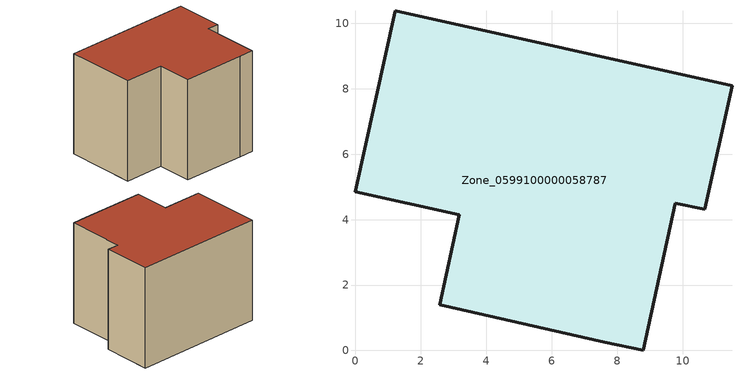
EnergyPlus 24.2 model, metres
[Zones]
Zone_0599100000058787
 floor ground (C_G): 11.51,8.09 10.68,4.31 9.78,4.5 8.79,0 7.62,0.25 2.57,1.39 3.18,4.15 0,4.85 1.22,10.39 z0
 wall outside (C_F): 8.79,0 9.78,4.5 10.68,4.31 11.51,8.09 1.22,10.39 0,4.85 3.18,4.15 2.57,1.39 7.62,0.25 8.79,0 z0:8.19
 roof outside (C_R): 11.51,8.09 1.22,10.39 0,4.85 3.18,4.15 2.57,1.39 7.62,0.25 8.79,0 9.78,4.5 10.68,4.31 z8.19
[BUILDING]
Pand.0599100000058787: North Axis=0; Terrain=City; Loads Convergence Tolerance Value=0.04; Temperature Convergence Tolerance Value=0.4; Solar Distribution=FullExterior; Maximum Number of Warmup Days=25; Minimum Number of Warmup Days=1
[Site:Location]
Rotterdam.The.Hague.AP_ZH_NLD Design_Conditions: Latitude=51.96; Longitude=4.45; Time Zone=1; Elevation=-4.5
[SITE:GROUNDTEMPERATURE:BUILDINGSURFACE]
18, 18, 18, 18, 18, 18, 18, 18, 18, 18, 18, 18
[MATERIAL] Thermal Absorptance=0.9; Solar Absorptance=0.7; Visible Absorptance=0.7
Name | Roughness | Thickness | Conductivity | Density | Specific Heat
G.TI.1975-1991 | MediumSmooth | 0.15 | 0.288461 | 540 | 1210
F.TI.1975-1991 | Rough | 0.3 | 0.230769 | 1920 | 840
R.TI.1975-1991 | MediumRough | 0.2 | 0.153846 | 1500 | 1000
[CONSTRUCTION]
C_G: G.TI.1975-1991
C_F: F.TI.1975-1991
C_R: R.TI.1975-1991
[ZONE]
Zone_0599100000058787: Type=1; Multiplier=1; Ceiling Height=Autocalculate; Volume=Autocalculate; Floor Area=autocalculate; Part of Total Floor Area=Yes
[ZONEINFILTRATION:DESIGNFLOWRATE]
Infil_Zone_0599100000058787: Zone or ZoneList or Space or SpaceList=Zone_0599100000058787; Schedule=AlwaysOn; Design Flow Rate Calculation Method=Flow/Area; Flow Rate per Floor Area=0.003; Constant Term Coefficient=1; Temperature Term Coefficient=0; Velocity Term Coefficient=0; Velocity Squared Term Coefficient=0
[HVACTEMPLATE:ZONE:IDEALLOADSAIRSYSTEM]
Zone_0599100000058787: Maximum Heating Supply Air Temperature=50; Minimum Cooling Supply Air Temperature=13; Maximum Heating Supply Air Humidity Ratio=0.0156; Minimum Cooling Supply Air Humidity Ratio=0.0077; Heating Limit=NoLimit; Cooling Limit=NoLimit; Dehumidification Control Type=ConstantSensibleHeatRatio; Cooling Sensible Heat Ratio=0.7; Dehumidification Setpoint=60; Humidification Control Type=None; Humidification Setpoint=30; Outdoor Air Method=None; Outdoor Air Flow Rate per Person=0.00944; Outdoor Air Flow Rate per Zone Floor Area=0; Outdoor Air Flow Rate per Zone=0; Demand Controlled Ventilation Type=None; Outdoor Air Economizer Type=NoEconomizer; Heat Recovery Type=None; Sensible Heat Recovery Effectiveness=0.7; Latent Heat Recovery Effectiveness=0.65
[ZONECONTROL:THERMOSTAT]
ThermostatControl_Zone_0599100000058787: Zone or ZoneList=Zone_0599100000058787; Control Type Schedule=DualSetpointControlType; Control 1=Thermostat_Zone_0599100000058787; Temperature Difference Between Cutout And Setpoint=0
[THERMOSTATSETPOINT:DUALSETPOINT]
Thermostat_Zone_0599100000058787: Heating Setpoint Temperature Schedule=HeatingSetpoint_Zone_0599100000058787; Cooling Setpoint Temperature Schedule=CoolingSetpoint_Zone_0599100000058787
[SCHEDULE:COMPACT]
HeatingSetpoint_Zone_0599100000058787: Through: 12/31, For: AllDays, Until: 24:00, 21
CoolingSetpoint_Zone_0599100000058787: Through: 12/31, For: AllDays, Until: 24:00, 24
DualSetpointControlType: Through: 12/31, For: AllDays, Until: 24:00, 4
AlwaysOn: Through: 12/31, For: AllDays, Until: 24:00, 1
